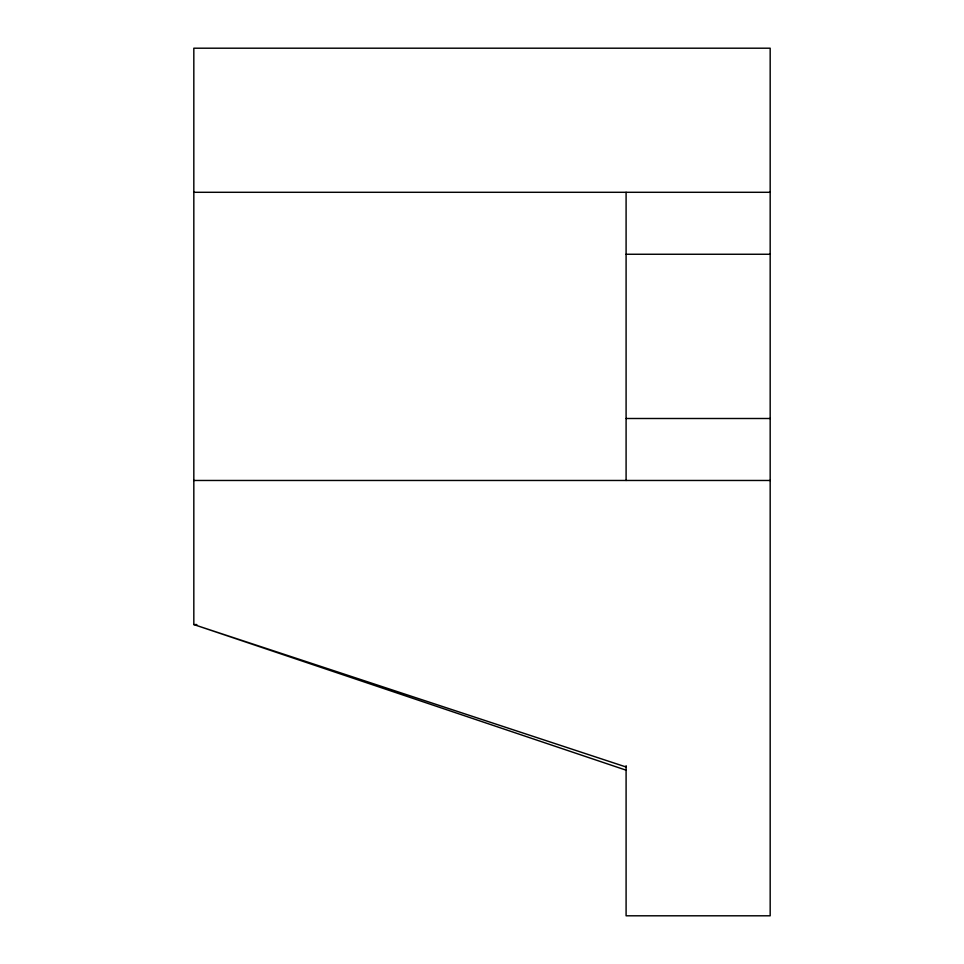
<?xml version="1.0" encoding="UTF-8"?>
<svg xmlns="http://www.w3.org/2000/svg" width="964" height="964" viewBox="0 0 964 964"><rect width="100%" height="100%" fill="white"/><g stroke="black" fill="none" stroke-linecap="round" stroke-linejoin="round"><path stroke-width="1.45" d="M193.824 192.294L770.176 192.294M626.094 254.255L770.176 254.255M626.094 418.497L770.176 418.497M193.824 480.47L770.176 480.47M196.837 624.564L193.824 624.564L193.824 48.2L770.176 48.2L770.176 915.8L626.094 915.8L626.094 765.681M626.094 766.995L193.824 624.564L626.094 770.176M626.094 192.294L626.094 480.47"/></g></svg>
